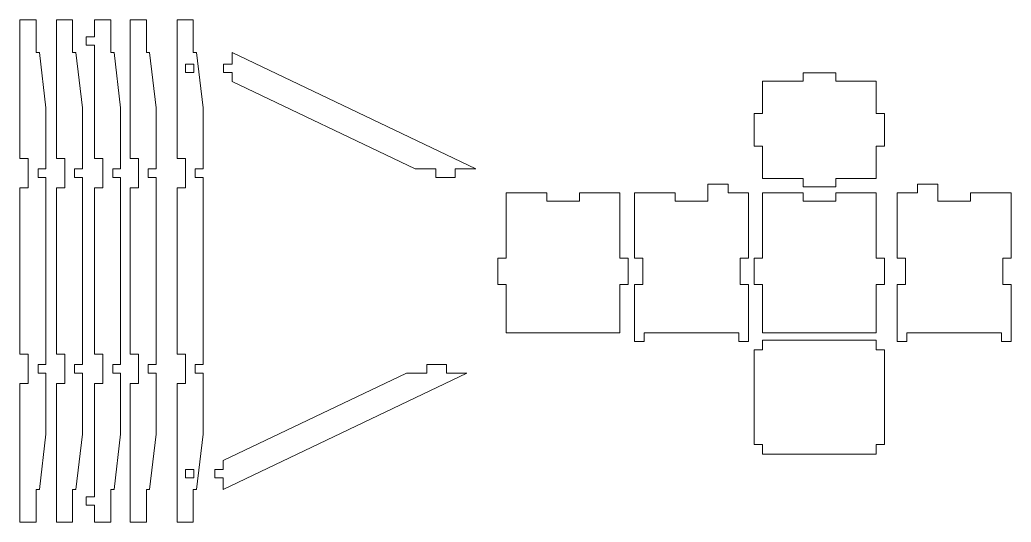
# Model space of a CAD drawing. Header units: centimetres. Extents: x -85 to 118, y -38 to 74.
# Drawn here: x -84.15 to -53.75, y 6.28 to 21.68 of the extents above; entities that cross this region are included whole.
import ezdxf

# ---------------------------------------------------------------- set-up
doc = ezdxf.new("R2010")
doc.units = ezdxf.units.CM
doc.header["$MEASUREMENT"] = 0

msp = doc.modelspace()

# ---------------------------------------------------------------- linework, layer by layer
at = {"lineweight": 9}
for points, knots in [([(-83.64603, 20.68185), (-83.64603, 20.68185), (-83.54603, 20.68185), (-83.54603, 20.68185), (-83.54603, 20.68185), (-83.54603, 20.68185), (-83.34604, 18.98195), (-83.34604, 18.98195), (-83.34604, 18.98195), (-83.34604, 18.98195), (-83.34604, 17.11206), (-83.34604, 17.11206), (-83.34604, 17.11206), (-83.34604, 17.11206), (-83.58603, 17.11206), (-83.58603, 17.11206), (-83.58603, 17.11206), (-83.58603, 17.11206), (-83.58603, 16.85207), (-83.58603, 16.85207), (-83.58603, 16.85207), (-83.58603, 16.85207), (-83.34604, 16.85207), (-83.34604, 16.85207), (-83.34604, 16.85207), (-83.34604, 16.85207), (-83.34604, 11.11241), (-83.34604, 11.11241), (-83.34604, 11.11241), (-83.34604, 11.11241), (-83.58603, 11.11241), (-83.58603, 11.11241), (-83.58603, 11.11241), (-83.58603, 11.11241), (-83.58603, 10.85242), (-83.58603, 10.85242), (-83.58603, 10.85242), (-83.58603, 10.85242), (-83.34604, 10.85242), (-83.34604, 10.85242), (-83.34604, 10.85242), (-83.34604, 10.85242), (-83.34604, 8.98253), (-83.34604, 8.98253), (-83.34604, 8.98253), (-83.34604, 8.98253), (-83.54603, 7.28263), (-83.54603, 7.28263), (-83.54603, 7.28263), (-83.54603, 7.28263), (-83.64603, 7.28263), (-83.64603, 7.28263), (-83.64603, 7.28263), (-83.64603, 7.28263), (-83.64603, 6.28269), (-83.64603, 6.28269), (-83.64603, 6.28269), (-83.64603, 6.28269), (-84.14599, 6.28269), (-84.14599, 6.28269), (-84.14599, 6.28269), (-84.14599, 6.28269), (-84.14599, 10.53244), (-84.14599, 10.53244), (-84.14599, 10.53244), (-84.14599, 10.53244), (-83.88601, 10.53244), (-83.88601, 10.53244), (-83.88601, 10.53244), (-83.88601, 10.53244), (-83.88601, 11.43239), (-83.88601, 11.43239), (-83.88601, 11.43239), (-83.88601, 11.43239), (-84.14599, 11.43239), (-84.14599, 11.43239), (-84.14599, 11.43239), (-84.14599, 11.43239), (-84.14599, 16.53209), (-84.14599, 16.53209), (-84.14599, 16.53209), (-84.14599, 16.53209), (-83.88601, 16.53209), (-83.88601, 16.53209), (-83.88601, 16.53209), (-83.88601, 16.53209), (-83.88601, 17.43204), (-83.88601, 17.43204), (-83.88601, 17.43204), (-83.88601, 17.43204), (-84.14599, 17.43204), (-84.14599, 17.43204), (-84.14599, 17.43204), (-84.14599, 17.43204), (-84.14599, 21.68179), (-84.14599, 21.68179), (-84.14599, 21.68179), (-84.14599, 21.68179), (-83.64603, 21.68179), (-83.64603, 21.68179), (-83.64603, 21.68179), (-83.64603, 21.68179), (-83.64603, 20.68185), (-83.64603, 20.68185)], [0, 0, 0, 0, 0.03703704, 0.03703704, 0.03703704, 0.03703704, 0.07407407, 0.07407407, 0.07407407, 0.07407407, 0.11111111, 0.11111111, 0.11111111, 0.11111111, 0.14814815, 0.14814815, 0.14814815, 0.14814815, 0.18518519, 0.18518519, 0.18518519, 0.18518519, 0.22222222, 0.22222222, 0.22222222, 0.22222222, 0.25925926, 0.25925926, 0.25925926, 0.25925926, 0.2962963, 0.2962963, 0.2962963, 0.2962963, 0.33333333, 0.33333333, 0.33333333, 0.33333333, 0.37037037, 0.37037037, 0.37037037, 0.37037037, 0.40740741, 0.40740741, 0.40740741, 0.40740741, 0.44444444, 0.44444444, 0.44444444, 0.44444444, 0.48148148, 0.48148148, 0.48148148, 0.48148148, 0.51851852, 0.51851852, 0.51851852, 0.51851852, 0.55555556, 0.55555556, 0.55555556, 0.55555556, 0.59259259, 0.59259259, 0.59259259, 0.59259259, 0.62962963, 0.62962963, 0.62962963, 0.62962963, 0.66666667, 0.66666667, 0.66666667, 0.66666667, 0.7037037, 0.7037037, 0.7037037, 0.7037037, 0.74074074, 0.74074074, 0.74074074, 0.74074074, 0.77777778, 0.77777778, 0.77777778, 0.77777778, 0.81481481, 0.81481481, 0.81481481, 0.81481481, 0.85185185, 0.85185185, 0.85185185, 0.85185185, 0.88888889, 0.88888889, 0.88888889, 0.88888889, 0.92592593, 0.92592593, 0.92592593, 0.92592593, 1, 1, 1, 1]), ([(-82.52609, 21.68179), (-82.52609, 21.68179), (-82.52609, 20.68185), (-82.52609, 20.68185), (-82.52609, 20.68185), (-82.52609, 20.68185), (-82.4261, 20.68185), (-82.4261, 20.68185), (-82.4261, 20.68185), (-82.4261, 20.68185), (-82.22611, 18.98195), (-82.22611, 18.98195), (-82.22611, 18.98195), (-82.22611, 18.98195), (-82.22611, 17.11206), (-82.22611, 17.11206), (-82.22611, 17.11206), (-82.22611, 17.11206), (-82.46609, 17.11206), (-82.46609, 17.11206), (-82.46609, 17.11206), (-82.46609, 17.11206), (-82.46609, 16.85207), (-82.46609, 16.85207), (-82.46609, 16.85207), (-82.46609, 16.85207), (-82.22611, 16.85207), (-82.22611, 16.85207), (-82.22611, 16.85207), (-82.22611, 16.85207), (-82.22611, 11.11241), (-82.22611, 11.11241), (-82.22611, 11.11241), (-82.22611, 11.11241), (-82.46609, 11.11241), (-82.46609, 11.11241), (-82.46609, 11.11241), (-82.46609, 11.11241), (-82.46609, 10.85242), (-82.46609, 10.85242), (-82.46609, 10.85242), (-82.46609, 10.85242), (-82.22611, 10.85242), (-82.22611, 10.85242), (-82.22611, 10.85242), (-82.22611, 10.85242), (-82.22611, 8.98253), (-82.22611, 8.98253), (-82.22611, 8.98253), (-82.22611, 8.98253), (-82.4261, 7.28263), (-82.4261, 7.28263), (-82.4261, 7.28263), (-82.4261, 7.28263), (-82.52609, 7.28263), (-82.52609, 7.28263), (-82.52609, 7.28263), (-82.52609, 7.28263), (-82.52609, 6.28269), (-82.52609, 6.28269), (-82.52609, 6.28269), (-82.52609, 6.28269), (-83.02606, 6.28269), (-83.02606, 6.28269), (-83.02606, 6.28269), (-83.02606, 6.28269), (-83.02606, 10.53244), (-83.02606, 10.53244), (-83.02606, 10.53244), (-83.02606, 10.53244), (-82.76608, 10.53244), (-82.76608, 10.53244), (-82.76608, 10.53244), (-82.76608, 10.53244), (-82.76608, 11.43239), (-82.76608, 11.43239), (-82.76608, 11.43239), (-82.76608, 11.43239), (-83.02606, 11.43239), (-83.02606, 11.43239), (-83.02606, 11.43239), (-83.02606, 11.43239), (-83.02606, 16.53209), (-83.02606, 16.53209), (-83.02606, 16.53209), (-83.02606, 16.53209), (-82.76608, 16.53209), (-82.76608, 16.53209), (-82.76608, 16.53209), (-82.76608, 16.53209), (-82.76608, 17.43204), (-82.76608, 17.43204), (-82.76608, 17.43204), (-82.76608, 17.43204), (-83.02606, 17.43204), (-83.02606, 17.43204), (-83.02606, 17.43204), (-83.02606, 17.43204), (-83.02606, 21.68179), (-83.02606, 21.68179), (-83.02606, 21.68179), (-83.02606, 21.68179), (-82.52609, 21.68179), (-82.52609, 21.68179)], [0, 0, 0, 0, 0.03703704, 0.03703704, 0.03703704, 0.03703704, 0.07407407, 0.07407407, 0.07407407, 0.07407407, 0.11111111, 0.11111111, 0.11111111, 0.11111111, 0.14814815, 0.14814815, 0.14814815, 0.14814815, 0.18518519, 0.18518519, 0.18518519, 0.18518519, 0.22222222, 0.22222222, 0.22222222, 0.22222222, 0.25925926, 0.25925926, 0.25925926, 0.25925926, 0.2962963, 0.2962963, 0.2962963, 0.2962963, 0.33333333, 0.33333333, 0.33333333, 0.33333333, 0.37037037, 0.37037037, 0.37037037, 0.37037037, 0.40740741, 0.40740741, 0.40740741, 0.40740741, 0.44444444, 0.44444444, 0.44444444, 0.44444444, 0.48148148, 0.48148148, 0.48148148, 0.48148148, 0.51851852, 0.51851852, 0.51851852, 0.51851852, 0.55555556, 0.55555556, 0.55555556, 0.55555556, 0.59259259, 0.59259259, 0.59259259, 0.59259259, 0.62962963, 0.62962963, 0.62962963, 0.62962963, 0.66666667, 0.66666667, 0.66666667, 0.66666667, 0.7037037, 0.7037037, 0.7037037, 0.7037037, 0.74074074, 0.74074074, 0.74074074, 0.74074074, 0.77777778, 0.77777778, 0.77777778, 0.77777778, 0.81481481, 0.81481481, 0.81481481, 0.81481481, 0.85185185, 0.85185185, 0.85185185, 0.85185185, 0.88888889, 0.88888889, 0.88888889, 0.88888889, 0.92592593, 0.92592593, 0.92592593, 0.92592593, 1, 1, 1, 1]), ([(-81.25616, 20.68185), (-81.25616, 20.68185), (-81.35616, 20.68185), (-81.35616, 20.68185), (-81.35616, 20.68185), (-81.35616, 20.68185), (-81.35616, 21.68179), (-81.35616, 21.68179), (-81.35616, 21.68179), (-81.35616, 21.68179), (-81.85613, 21.68179), (-81.85613, 21.68179), (-81.85613, 21.68179), (-81.85613, 21.68179), (-81.85613, 21.16182), (-81.85613, 21.16182), (-81.85613, 21.16182), (-81.85613, 21.16182), (-82.11612, 21.16182), (-82.11612, 21.16182), (-82.11612, 21.16182), (-82.11612, 21.16182), (-82.11612, 20.90184), (-82.11612, 20.90184), (-82.11612, 20.90184), (-82.11612, 20.90184), (-81.85613, 20.90184), (-81.85613, 20.90184), (-81.85613, 20.90184), (-81.85613, 20.90184), (-81.85613, 17.43204), (-81.85613, 17.43204), (-81.85613, 17.43204), (-81.85613, 17.43204), (-81.59615, 17.43204), (-81.59615, 17.43204), (-81.59615, 17.43204), (-81.59615, 17.43204), (-81.59615, 16.53209), (-81.59615, 16.53209), (-81.59615, 16.53209), (-81.59615, 16.53209), (-81.85613, 16.53209), (-81.85613, 16.53209), (-81.85613, 16.53209), (-81.85613, 16.53209), (-81.85613, 11.43239), (-81.85613, 11.43239), (-81.85613, 11.43239), (-81.85613, 11.43239), (-81.59615, 11.43239), (-81.59615, 11.43239), (-81.59615, 11.43239), (-81.59615, 11.43239), (-81.59615, 10.53244), (-81.59615, 10.53244), (-81.59615, 10.53244), (-81.59615, 10.53244), (-81.85613, 10.53244), (-81.85613, 10.53244), (-81.85613, 10.53244), (-81.85613, 10.53244), (-81.85613, 7.06265), (-81.85613, 7.06265), (-81.85613, 7.06265), (-81.85613, 7.06265), (-82.11612, 7.06265), (-82.11612, 7.06265), (-82.11612, 7.06265), (-82.11612, 7.06265), (-82.11612, 6.80266), (-82.11612, 6.80266), (-82.11612, 6.80266), (-82.11612, 6.80266), (-81.85613, 6.80266), (-81.85613, 6.80266), (-81.85613, 6.80266), (-81.85613, 6.80266), (-81.85613, 6.28269), (-81.85613, 6.28269), (-81.85613, 6.28269), (-81.85613, 6.28269), (-81.35616, 6.28269), (-81.35616, 6.28269), (-81.35616, 6.28269), (-81.35616, 6.28269), (-81.35616, 7.28263), (-81.35616, 7.28263), (-81.35616, 7.28263), (-81.35616, 7.28263), (-81.25616, 7.28263), (-81.25616, 7.28263), (-81.25616, 7.28263), (-81.25616, 7.28263), (-81.05618, 8.98253), (-81.05618, 8.98253), (-81.05618, 8.98253), (-81.05618, 8.98253), (-81.05618, 10.85242), (-81.05618, 10.85242), (-81.05618, 10.85242), (-81.05618, 10.85242), (-81.29616, 10.85242), (-81.29616, 10.85242), (-81.29616, 10.85242), (-81.29616, 10.85242), (-81.29616, 11.11241), (-81.29616, 11.11241), (-81.29616, 11.11241), (-81.29616, 11.11241), (-81.05618, 11.11241), (-81.05618, 11.11241), (-81.05618, 11.11241), (-81.05618, 11.11241), (-81.05618, 16.85207), (-81.05618, 16.85207), (-81.05618, 16.85207), (-81.05618, 16.85207), (-81.29616, 16.85207), (-81.29616, 16.85207), (-81.29616, 16.85207), (-81.29616, 16.85207), (-81.29616, 17.11206), (-81.29616, 17.11206), (-81.29616, 17.11206), (-81.29616, 17.11206), (-81.05618, 17.11206), (-81.05618, 17.11206), (-81.05618, 17.11206), (-81.05618, 17.11206), (-81.05618, 18.98195), (-81.05618, 18.98195), (-81.05618, 18.98195), (-81.05618, 18.98195), (-81.25616, 20.68185), (-81.25616, 20.68185)], [0, 0, 0, 0, 0.02857143, 0.02857143, 0.02857143, 0.02857143, 0.05714286, 0.05714286, 0.05714286, 0.05714286, 0.08571429, 0.08571429, 0.08571429, 0.08571429, 0.11428571, 0.11428571, 0.11428571, 0.11428571, 0.14285714, 0.14285714, 0.14285714, 0.14285714, 0.17142857, 0.17142857, 0.17142857, 0.17142857, 0.2, 0.2, 0.2, 0.2, 0.22857143, 0.22857143, 0.22857143, 0.22857143, 0.25714286, 0.25714286, 0.25714286, 0.25714286, 0.28571429, 0.28571429, 0.28571429, 0.28571429, 0.31428571, 0.31428571, 0.31428571, 0.31428571, 0.34285714, 0.34285714, 0.34285714, 0.34285714, 0.37142857, 0.37142857, 0.37142857, 0.37142857, 0.4, 0.4, 0.4, 0.4, 0.42857143, 0.42857143, 0.42857143, 0.42857143, 0.45714286, 0.45714286, 0.45714286, 0.45714286, 0.48571429, 0.48571429, 0.48571429, 0.48571429, 0.51428571, 0.51428571, 0.51428571, 0.51428571, 0.54285714, 0.54285714, 0.54285714, 0.54285714, 0.57142857, 0.57142857, 0.57142857, 0.57142857, 0.6, 0.6, 0.6, 0.6, 0.62857143, 0.62857143, 0.62857143, 0.62857143, 0.65714286, 0.65714286, 0.65714286, 0.65714286, 0.68571429, 0.68571429, 0.68571429, 0.68571429, 0.71428571, 0.71428571, 0.71428571, 0.71428571, 0.74285714, 0.74285714, 0.74285714, 0.74285714, 0.77142857, 0.77142857, 0.77142857, 0.77142857, 0.8, 0.8, 0.8, 0.8, 0.82857143, 0.82857143, 0.82857143, 0.82857143, 0.85714286, 0.85714286, 0.85714286, 0.85714286, 0.88571429, 0.88571429, 0.88571429, 0.88571429, 0.91428571, 0.91428571, 0.91428571, 0.91428571, 0.94285714, 0.94285714, 0.94285714, 0.94285714, 1, 1, 1, 1]), ([(-80.26622, 20.68185), (-80.26622, 20.68185), (-80.16623, 20.68185), (-80.16623, 20.68185), (-80.16623, 20.68185), (-80.16623, 20.68185), (-79.96624, 18.98195), (-79.96624, 18.98195), (-79.96624, 18.98195), (-79.96624, 18.98195), (-79.96624, 17.11206), (-79.96624, 17.11206), (-79.96624, 17.11206), (-79.96624, 17.11206), (-80.20623, 17.11206), (-80.20623, 17.11206), (-80.20623, 17.11206), (-80.20623, 17.11206), (-80.20623, 16.85207), (-80.20623, 16.85207), (-80.20623, 16.85207), (-80.20623, 16.85207), (-79.96624, 16.85207), (-79.96624, 16.85207), (-79.96624, 16.85207), (-79.96624, 16.85207), (-79.96624, 11.11241), (-79.96624, 11.11241), (-79.96624, 11.11241), (-79.96624, 11.11241), (-80.20623, 11.11241), (-80.20623, 11.11241), (-80.20623, 11.11241), (-80.20623, 11.11241), (-80.20623, 10.85242), (-80.20623, 10.85242), (-80.20623, 10.85242), (-80.20623, 10.85242), (-79.96624, 10.85242), (-79.96624, 10.85242), (-79.96624, 10.85242), (-79.96624, 10.85242), (-79.96624, 8.98253), (-79.96624, 8.98253), (-79.96624, 8.98253), (-79.96624, 8.98253), (-80.16623, 7.28263), (-80.16623, 7.28263), (-80.16623, 7.28263), (-80.16623, 7.28263), (-80.26622, 7.28263), (-80.26622, 7.28263), (-80.26622, 7.28263), (-80.26622, 7.28263), (-80.26622, 6.28269), (-80.26622, 6.28269), (-80.26622, 6.28269), (-80.26622, 6.28269), (-80.76619, 6.28269), (-80.76619, 6.28269), (-80.76619, 6.28269), (-80.76619, 6.28269), (-80.76619, 10.53244), (-80.76619, 10.53244), (-80.76619, 10.53244), (-80.76619, 10.53244), (-80.50621, 10.53244), (-80.50621, 10.53244), (-80.50621, 10.53244), (-80.50621, 10.53244), (-80.50621, 11.43239), (-80.50621, 11.43239), (-80.50621, 11.43239), (-80.50621, 11.43239), (-80.76619, 11.43239), (-80.76619, 11.43239), (-80.76619, 11.43239), (-80.76619, 11.43239), (-80.76619, 16.53209), (-80.76619, 16.53209), (-80.76619, 16.53209), (-80.76619, 16.53209), (-80.50621, 16.53209), (-80.50621, 16.53209), (-80.50621, 16.53209), (-80.50621, 16.53209), (-80.50621, 17.43204), (-80.50621, 17.43204), (-80.50621, 17.43204), (-80.50621, 17.43204), (-80.76619, 17.43204), (-80.76619, 17.43204), (-80.76619, 17.43204), (-80.76619, 17.43204), (-80.76619, 21.68179), (-80.76619, 21.68179), (-80.76619, 21.68179), (-80.76619, 21.68179), (-80.26622, 21.68179), (-80.26622, 21.68179), (-80.26622, 21.68179), (-80.26622, 21.68179), (-80.26622, 20.68185), (-80.26622, 20.68185)], [0, 0, 0, 0, 0.03703704, 0.03703704, 0.03703704, 0.03703704, 0.07407407, 0.07407407, 0.07407407, 0.07407407, 0.11111111, 0.11111111, 0.11111111, 0.11111111, 0.14814815, 0.14814815, 0.14814815, 0.14814815, 0.18518519, 0.18518519, 0.18518519, 0.18518519, 0.22222222, 0.22222222, 0.22222222, 0.22222222, 0.25925926, 0.25925926, 0.25925926, 0.25925926, 0.2962963, 0.2962963, 0.2962963, 0.2962963, 0.33333333, 0.33333333, 0.33333333, 0.33333333, 0.37037037, 0.37037037, 0.37037037, 0.37037037, 0.40740741, 0.40740741, 0.40740741, 0.40740741, 0.44444444, 0.44444444, 0.44444444, 0.44444444, 0.48148148, 0.48148148, 0.48148148, 0.48148148, 0.51851852, 0.51851852, 0.51851852, 0.51851852, 0.55555556, 0.55555556, 0.55555556, 0.55555556, 0.59259259, 0.59259259, 0.59259259, 0.59259259, 0.62962963, 0.62962963, 0.62962963, 0.62962963, 0.66666667, 0.66666667, 0.66666667, 0.66666667, 0.7037037, 0.7037037, 0.7037037, 0.7037037, 0.74074074, 0.74074074, 0.74074074, 0.74074074, 0.77777778, 0.77777778, 0.77777778, 0.77777778, 0.81481481, 0.81481481, 0.81481481, 0.81481481, 0.85185185, 0.85185185, 0.85185185, 0.85185185, 0.88888889, 0.88888889, 0.88888889, 0.88888889, 0.92592593, 0.92592593, 0.92592593, 0.92592593, 1, 1, 1, 1]), ([(-79.32628, 10.53244), (-79.32628, 10.53244), (-79.06629, 10.53244), (-79.06629, 10.53244), (-79.06629, 10.53244), (-79.06629, 10.53244), (-79.06629, 11.43239), (-79.06629, 11.43239), (-79.06629, 11.43239), (-79.06629, 11.43239), (-79.32628, 11.43239), (-79.32628, 11.43239), (-79.32628, 11.43239), (-79.32628, 11.43239), (-79.32628, 16.53209), (-79.32628, 16.53209), (-79.32628, 16.53209), (-79.32628, 16.53209), (-79.06629, 16.53209), (-79.06629, 16.53209), (-79.06629, 16.53209), (-79.06629, 16.53209), (-79.06629, 17.43204), (-79.06629, 17.43204), (-79.06629, 17.43204), (-79.06629, 17.43204), (-79.32628, 17.43204), (-79.32628, 17.43204), (-79.32628, 17.43204), (-79.32628, 17.43204), (-79.32628, 21.68179), (-79.32628, 21.68179), (-79.32628, 21.68179), (-79.32628, 21.68179), (-78.82631, 21.68179), (-78.82631, 21.68179), (-78.82631, 21.68179), (-78.82631, 21.68179), (-78.82631, 20.68185), (-78.82631, 20.68185), (-78.82631, 20.68185), (-78.82631, 20.68185), (-78.72631, 20.68185), (-78.72631, 20.68185), (-78.72631, 20.68185), (-78.72631, 20.68185), (-78.52632, 18.98195), (-78.52632, 18.98195), (-78.52632, 18.98195), (-78.52632, 18.98195), (-78.52632, 17.11206), (-78.52632, 17.11206), (-78.52632, 17.11206), (-78.52632, 17.11206), (-78.76631, 17.11206), (-78.76631, 17.11206), (-78.76631, 17.11206), (-78.76631, 17.11206), (-78.76631, 16.85207), (-78.76631, 16.85207), (-78.76631, 16.85207), (-78.76631, 16.85207), (-78.52632, 16.85207), (-78.52632, 16.85207), (-78.52632, 16.85207), (-78.52632, 16.85207), (-78.52632, 11.11241), (-78.52632, 11.11241), (-78.52632, 11.11241), (-78.52632, 11.11241), (-78.76631, 11.11241), (-78.76631, 11.11241), (-78.76631, 11.11241), (-78.76631, 11.11241), (-78.76631, 10.85242), (-78.76631, 10.85242), (-78.76631, 10.85242), (-78.76631, 10.85242), (-78.52632, 10.85242), (-78.52632, 10.85242), (-78.52632, 10.85242), (-78.52632, 10.85242), (-78.52632, 8.98253), (-78.52632, 8.98253), (-78.52632, 8.98253), (-78.52632, 8.98253), (-78.72631, 7.28263), (-78.72631, 7.28263), (-78.72631, 7.28263), (-78.72631, 7.28263), (-78.82631, 7.28263), (-78.82631, 7.28263), (-78.82631, 7.28263), (-78.82631, 7.28263), (-78.82631, 6.28269), (-78.82631, 6.28269), (-78.82631, 6.28269), (-78.82631, 6.28269), (-79.32628, 6.28269), (-79.32628, 6.28269), (-79.32628, 6.28269), (-79.32628, 6.28269), (-79.32628, 10.53244), (-79.32628, 10.53244)], [0, 0, 0, 0, 0.03703704, 0.03703704, 0.03703704, 0.03703704, 0.07407407, 0.07407407, 0.07407407, 0.07407407, 0.11111111, 0.11111111, 0.11111111, 0.11111111, 0.14814815, 0.14814815, 0.14814815, 0.14814815, 0.18518519, 0.18518519, 0.18518519, 0.18518519, 0.22222222, 0.22222222, 0.22222222, 0.22222222, 0.25925926, 0.25925926, 0.25925926, 0.25925926, 0.2962963, 0.2962963, 0.2962963, 0.2962963, 0.33333333, 0.33333333, 0.33333333, 0.33333333, 0.37037037, 0.37037037, 0.37037037, 0.37037037, 0.40740741, 0.40740741, 0.40740741, 0.40740741, 0.44444444, 0.44444444, 0.44444444, 0.44444444, 0.48148148, 0.48148148, 0.48148148, 0.48148148, 0.51851852, 0.51851852, 0.51851852, 0.51851852, 0.55555556, 0.55555556, 0.55555556, 0.55555556, 0.59259259, 0.59259259, 0.59259259, 0.59259259, 0.62962963, 0.62962963, 0.62962963, 0.62962963, 0.66666667, 0.66666667, 0.66666667, 0.66666667, 0.7037037, 0.7037037, 0.7037037, 0.7037037, 0.74074074, 0.74074074, 0.74074074, 0.74074074, 0.77777778, 0.77777778, 0.77777778, 0.77777778, 0.81481481, 0.81481481, 0.81481481, 0.81481481, 0.85185185, 0.85185185, 0.85185185, 0.85185185, 0.88888889, 0.88888889, 0.88888889, 0.88888889, 0.92592593, 0.92592593, 0.92592593, 0.92592593, 1, 1, 1, 1]), ([(-77.63637, 19.79522), (-77.63637, 19.79522), (-77.63637, 20.06521), (-77.63637, 20.06521), (-77.63637, 20.06521), (-77.63637, 20.06521), (-77.89636, 20.06521), (-77.89636, 20.06521), (-77.89636, 20.06521), (-77.89636, 20.06521), (-77.89636, 20.3252), (-77.89636, 20.3252), (-77.89636, 20.3252), (-77.89636, 20.3252), (-77.63637, 20.3252), (-77.63637, 20.3252), (-77.63637, 20.3252), (-77.63637, 20.3252), (-77.63637, 20.68185), (-77.63637, 20.68185), (-77.63637, 20.68185), (-77.63637, 20.68185), (-70.16727, 17.11206), (-70.16727, 17.11206), (-70.16727, 17.11206), (-70.16727, 17.11206), (-70.79484, 17.11206), (-70.79484, 17.11206), (-70.79484, 17.11206), (-70.79484, 17.11206), (-70.79484, 16.85207), (-70.79484, 16.85207), (-70.79484, 16.85207), (-70.79484, 16.85207), (-71.3948, 16.85207), (-71.3948, 16.85207), (-71.3948, 16.85207), (-71.3948, 16.85207), (-71.3948, 17.11206), (-71.3948, 17.11206), (-71.3948, 17.11206), (-71.3948, 17.11206), (-72.02236, 17.11206), (-72.02236, 17.11206), (-72.02236, 17.11206), (-72.02236, 17.11206), (-77.63637, 19.79522), (-77.63637, 19.79522)], [0, 0, 0, 0, 0.07692308, 0.07692308, 0.07692308, 0.07692308, 0.15384615, 0.15384615, 0.15384615, 0.15384615, 0.23076923, 0.23076923, 0.23076923, 0.23076923, 0.30769231, 0.30769231, 0.30769231, 0.30769231, 0.38461538, 0.38461538, 0.38461538, 0.38461538, 0.46153846, 0.46153846, 0.46153846, 0.46153846, 0.53846154, 0.53846154, 0.53846154, 0.53846154, 0.61538462, 0.61538462, 0.61538462, 0.61538462, 0.69230769, 0.69230769, 0.69230769, 0.69230769, 0.76923077, 0.76923077, 0.76923077, 0.76923077, 0.84615385, 0.84615385, 0.84615385, 0.84615385, 1, 1, 1, 1]), ([(-78.80631, 20.3252), (-78.80631, 20.3252), (-79.06629, 20.3252), (-79.06629, 20.3252), (-79.06629, 20.3252), (-79.06629, 20.3252), (-79.06629, 20.06521), (-79.06629, 20.06521), (-79.06629, 20.06521), (-79.06629, 20.06521), (-78.80631, 20.06521), (-78.80631, 20.06521), (-78.80631, 20.06521), (-78.80631, 20.06521), (-78.80631, 20.3252), (-78.80631, 20.3252)], [0, 0, 0, 0, 0.2, 0.2, 0.2, 0.2, 0.4, 0.4, 0.4, 0.4, 0.6, 0.6, 0.6, 0.6, 1, 1, 1, 1]), ([(-59.12992, 19.8019), (-59.12992, 19.8019), (-59.12992, 20.06188), (-59.12992, 20.06188), (-59.12992, 20.06188), (-59.12992, 20.06188), (-60.12986, 20.06188), (-60.12986, 20.06188), (-60.12986, 20.06188), (-60.12986, 20.06188), (-60.12986, 19.8019), (-60.12986, 19.8019), (-60.12986, 19.8019), (-60.12986, 19.8019), (-61.36979, 19.8019), (-61.36979, 19.8019), (-61.36979, 19.8019), (-61.36979, 19.8019), (-61.36979, 18.81196), (-61.36979, 18.81196), (-61.36979, 18.81196), (-61.36979, 18.81196), (-61.62977, 18.81196), (-61.62977, 18.81196), (-61.62977, 18.81196), (-61.62977, 18.81196), (-61.62977, 17.81202), (-61.62977, 17.81202), (-61.62977, 17.81202), (-61.62977, 17.81202), (-61.36979, 17.81202), (-61.36979, 17.81202), (-61.36979, 17.81202), (-61.36979, 17.81202), (-61.36979, 16.82208), (-61.36979, 16.82208), (-61.36979, 16.82208), (-61.36979, 16.82208), (-60.12986, 16.82208), (-60.12986, 16.82208), (-60.12986, 16.82208), (-60.12986, 16.82208), (-60.12986, 16.56209), (-60.12986, 16.56209), (-60.12986, 16.56209), (-60.12986, 16.56209), (-59.12992, 16.56209), (-59.12992, 16.56209), (-59.12992, 16.56209), (-59.12992, 16.56209), (-59.12992, 16.82208), (-59.12992, 16.82208), (-59.12992, 16.82208), (-59.12992, 16.82208), (-57.88999, 16.82208), (-57.88999, 16.82208), (-57.88999, 16.82208), (-57.88999, 16.82208), (-57.88999, 17.81202), (-57.88999, 17.81202), (-57.88999, 17.81202), (-57.88999, 17.81202), (-57.63001, 17.81202), (-57.63001, 17.81202), (-57.63001, 17.81202), (-57.63001, 17.81202), (-57.63001, 18.81196), (-57.63001, 18.81196), (-57.63001, 18.81196), (-57.63001, 18.81196), (-57.88999, 18.81196), (-57.88999, 18.81196), (-57.88999, 18.81196), (-57.88999, 18.81196), (-57.88999, 19.8019), (-57.88999, 19.8019), (-57.88999, 19.8019), (-57.88999, 19.8019), (-59.12992, 19.8019), (-59.12992, 19.8019)], [0, 0, 0, 0, 0.04761905, 0.04761905, 0.04761905, 0.04761905, 0.0952381, 0.0952381, 0.0952381, 0.0952381, 0.14285714, 0.14285714, 0.14285714, 0.14285714, 0.19047619, 0.19047619, 0.19047619, 0.19047619, 0.23809524, 0.23809524, 0.23809524, 0.23809524, 0.28571429, 0.28571429, 0.28571429, 0.28571429, 0.33333333, 0.33333333, 0.33333333, 0.33333333, 0.38095238, 0.38095238, 0.38095238, 0.38095238, 0.42857143, 0.42857143, 0.42857143, 0.42857143, 0.47619048, 0.47619048, 0.47619048, 0.47619048, 0.52380952, 0.52380952, 0.52380952, 0.52380952, 0.57142857, 0.57142857, 0.57142857, 0.57142857, 0.61904762, 0.61904762, 0.61904762, 0.61904762, 0.66666667, 0.66666667, 0.66666667, 0.66666667, 0.71428571, 0.71428571, 0.71428571, 0.71428571, 0.76190476, 0.76190476, 0.76190476, 0.76190476, 0.80952381, 0.80952381, 0.80952381, 0.80952381, 0.85714286, 0.85714286, 0.85714286, 0.85714286, 0.9047619, 0.9047619, 0.9047619, 0.9047619, 1, 1, 1, 1]), ([(-64.04963, 16.12212), (-64.04963, 16.12212), (-64.04963, 16.3821), (-64.04963, 16.3821), (-64.04963, 16.3821), (-64.04963, 16.3821), (-65.29956, 16.3821), (-65.29956, 16.3821), (-65.29956, 16.3821), (-65.29956, 16.3821), (-65.29956, 14.37222), (-65.29956, 14.37222), (-65.29956, 14.37222), (-65.29956, 14.37222), (-65.03957, 14.37222), (-65.03957, 14.37222), (-65.03957, 14.37222), (-65.03957, 14.37222), (-65.03957, 13.57226), (-65.03957, 13.57226), (-65.03957, 13.57226), (-65.03957, 13.57226), (-65.29956, 13.57226), (-65.29956, 13.57226), (-65.29956, 13.57226), (-65.29956, 13.57226), (-65.29956, 11.82237), (-65.29956, 11.82237), (-65.29956, 11.82237), (-65.29956, 11.82237), (-64.99958, 11.82237), (-64.99958, 11.82237), (-64.99958, 11.82237), (-64.99958, 11.82237), (-64.99958, 12.08235), (-64.99958, 12.08235), (-64.99958, 12.08235), (-64.99958, 12.08235), (-62.09974, 12.08235), (-62.09974, 12.08235), (-62.09974, 12.08235), (-62.09974, 12.08235), (-62.09974, 11.82237), (-62.09974, 11.82237), (-62.09974, 11.82237), (-62.09974, 11.82237), (-61.79976, 11.82237), (-61.79976, 11.82237), (-61.79976, 11.82237), (-61.79976, 11.82237), (-61.79976, 13.57226), (-61.79976, 13.57226), (-61.79976, 13.57226), (-61.79976, 13.57226), (-62.05975, 13.57226), (-62.05975, 13.57226), (-62.05975, 13.57226), (-62.05975, 13.57226), (-62.05975, 14.37222), (-62.05975, 14.37222), (-62.05975, 14.37222), (-62.05975, 14.37222), (-61.79976, 14.37222), (-61.79976, 14.37222), (-61.79976, 14.37222), (-61.79976, 14.37222), (-61.79976, 16.3821), (-61.79976, 16.3821), (-61.79976, 16.3821), (-61.79976, 16.3821), (-62.42473, 16.3821), (-62.42473, 16.3821), (-62.42473, 16.3821), (-62.42473, 16.3821), (-62.42473, 16.64209), (-62.42473, 16.64209), (-62.42473, 16.64209), (-62.42473, 16.64209), (-63.04969, 16.64209), (-63.04969, 16.64209), (-63.04969, 16.64209), (-63.04969, 16.64209), (-63.04969, 16.12212), (-63.04969, 16.12212), (-63.04969, 16.12212), (-63.04969, 16.12212), (-64.04963, 16.12212), (-64.04963, 16.12212)], [0, 0, 0, 0, 0.04347826, 0.04347826, 0.04347826, 0.04347826, 0.08695652, 0.08695652, 0.08695652, 0.08695652, 0.13043478, 0.13043478, 0.13043478, 0.13043478, 0.17391304, 0.17391304, 0.17391304, 0.17391304, 0.2173913, 0.2173913, 0.2173913, 0.2173913, 0.26086957, 0.26086957, 0.26086957, 0.26086957, 0.30434783, 0.30434783, 0.30434783, 0.30434783, 0.34782609, 0.34782609, 0.34782609, 0.34782609, 0.39130435, 0.39130435, 0.39130435, 0.39130435, 0.43478261, 0.43478261, 0.43478261, 0.43478261, 0.47826087, 0.47826087, 0.47826087, 0.47826087, 0.52173913, 0.52173913, 0.52173913, 0.52173913, 0.56521739, 0.56521739, 0.56521739, 0.56521739, 0.60869565, 0.60869565, 0.60869565, 0.60869565, 0.65217391, 0.65217391, 0.65217391, 0.65217391, 0.69565217, 0.69565217, 0.69565217, 0.69565217, 0.73913043, 0.73913043, 0.73913043, 0.73913043, 0.7826087, 0.7826087, 0.7826087, 0.7826087, 0.82608696, 0.82608696, 0.82608696, 0.82608696, 0.86956522, 0.86956522, 0.86956522, 0.86956522, 0.91304348, 0.91304348, 0.91304348, 0.91304348, 1, 1, 1, 1]), ([(-53.75023, 14.37222), (-53.75023, 14.37222), (-53.75023, 16.3821), (-53.75023, 16.3821), (-53.75023, 16.3821), (-53.75023, 16.3821), (-55.00016, 16.3821), (-55.00016, 16.3821), (-55.00016, 16.3821), (-55.00016, 16.3821), (-55.00016, 16.12212), (-55.00016, 16.12212), (-55.00016, 16.12212), (-55.00016, 16.12212), (-56.0001, 16.12212), (-56.0001, 16.12212), (-56.0001, 16.12212), (-56.0001, 16.12212), (-56.0001, 16.64209), (-56.0001, 16.64209), (-56.0001, 16.64209), (-56.0001, 16.64209), (-56.62506, 16.64209), (-56.62506, 16.64209), (-56.62506, 16.64209), (-56.62506, 16.64209), (-56.62506, 16.3821), (-56.62506, 16.3821), (-56.62506, 16.3821), (-56.62506, 16.3821), (-57.25003, 16.3821), (-57.25003, 16.3821), (-57.25003, 16.3821), (-57.25003, 16.3821), (-57.25003, 14.37222), (-57.25003, 14.37222), (-57.25003, 14.37222), (-57.25003, 14.37222), (-56.99004, 14.37222), (-56.99004, 14.37222), (-56.99004, 14.37222), (-56.99004, 14.37222), (-56.99004, 13.57226), (-56.99004, 13.57226), (-56.99004, 13.57226), (-56.99004, 13.57226), (-57.25003, 13.57226), (-57.25003, 13.57226), (-57.25003, 13.57226), (-57.25003, 13.57226), (-57.25003, 11.82237), (-57.25003, 11.82237), (-57.25003, 11.82237), (-57.25003, 11.82237), (-56.95004, 11.82237), (-56.95004, 11.82237), (-56.95004, 11.82237), (-56.95004, 11.82237), (-56.95004, 12.08235), (-56.95004, 12.08235), (-56.95004, 12.08235), (-56.95004, 12.08235), (-54.05021, 12.08235), (-54.05021, 12.08235), (-54.05021, 12.08235), (-54.05021, 12.08235), (-54.05021, 11.82237), (-54.05021, 11.82237), (-54.05021, 11.82237), (-54.05021, 11.82237), (-53.75023, 11.82237), (-53.75023, 11.82237), (-53.75023, 11.82237), (-53.75023, 11.82237), (-53.75023, 13.57226), (-53.75023, 13.57226), (-53.75023, 13.57226), (-53.75023, 13.57226), (-54.01022, 13.57226), (-54.01022, 13.57226), (-54.01022, 13.57226), (-54.01022, 13.57226), (-54.01022, 14.37222), (-54.01022, 14.37222), (-54.01022, 14.37222), (-54.01022, 14.37222), (-53.75023, 14.37222), (-53.75023, 14.37222)], [0, 0, 0, 0, 0.04347826, 0.04347826, 0.04347826, 0.04347826, 0.08695652, 0.08695652, 0.08695652, 0.08695652, 0.13043478, 0.13043478, 0.13043478, 0.13043478, 0.17391304, 0.17391304, 0.17391304, 0.17391304, 0.2173913, 0.2173913, 0.2173913, 0.2173913, 0.26086957, 0.26086957, 0.26086957, 0.26086957, 0.30434783, 0.30434783, 0.30434783, 0.30434783, 0.34782609, 0.34782609, 0.34782609, 0.34782609, 0.39130435, 0.39130435, 0.39130435, 0.39130435, 0.43478261, 0.43478261, 0.43478261, 0.43478261, 0.47826087, 0.47826087, 0.47826087, 0.47826087, 0.52173913, 0.52173913, 0.52173913, 0.52173913, 0.56521739, 0.56521739, 0.56521739, 0.56521739, 0.60869565, 0.60869565, 0.60869565, 0.60869565, 0.65217391, 0.65217391, 0.65217391, 0.65217391, 0.69565217, 0.69565217, 0.69565217, 0.69565217, 0.73913043, 0.73913043, 0.73913043, 0.73913043, 0.7826087, 0.7826087, 0.7826087, 0.7826087, 0.82608696, 0.82608696, 0.82608696, 0.82608696, 0.86956522, 0.86956522, 0.86956522, 0.86956522, 0.91304348, 0.91304348, 0.91304348, 0.91304348, 1, 1, 1, 1]), ([(-66.98946, 16.3821), (-66.98946, 16.3821), (-66.98946, 16.12212), (-66.98946, 16.12212), (-66.98946, 16.12212), (-66.98946, 16.12212), (-67.9894, 16.12212), (-67.9894, 16.12212), (-67.9894, 16.12212), (-67.9894, 16.12212), (-67.9894, 16.3821), (-67.9894, 16.3821), (-67.9894, 16.3821), (-67.9894, 16.3821), (-69.22933, 16.3821), (-69.22933, 16.3821), (-69.22933, 16.3821), (-69.22933, 16.3821), (-69.22933, 14.37222), (-69.22933, 14.37222), (-69.22933, 14.37222), (-69.22933, 14.37222), (-69.48931, 14.37222), (-69.48931, 14.37222), (-69.48931, 14.37222), (-69.48931, 14.37222), (-69.48931, 13.57226), (-69.48931, 13.57226), (-69.48931, 13.57226), (-69.48931, 13.57226), (-69.22933, 13.57226), (-69.22933, 13.57226), (-69.22933, 13.57226), (-69.22933, 13.57226), (-69.22933, 12.08235), (-69.22933, 12.08235), (-69.22933, 12.08235), (-69.22933, 12.08235), (-65.74953, 12.08235), (-65.74953, 12.08235), (-65.74953, 12.08235), (-65.74953, 12.08235), (-65.74953, 13.57226), (-65.74953, 13.57226), (-65.74953, 13.57226), (-65.74953, 13.57226), (-65.48955, 13.57226), (-65.48955, 13.57226), (-65.48955, 13.57226), (-65.48955, 13.57226), (-65.48955, 14.37222), (-65.48955, 14.37222), (-65.48955, 14.37222), (-65.48955, 14.37222), (-65.74953, 14.37222), (-65.74953, 14.37222), (-65.74953, 14.37222), (-65.74953, 14.37222), (-65.74953, 16.3821), (-65.74953, 16.3821), (-65.74953, 16.3821), (-65.74953, 16.3821), (-66.98946, 16.3821), (-66.98946, 16.3821)], [0, 0, 0, 0, 0.05882353, 0.05882353, 0.05882353, 0.05882353, 0.11764706, 0.11764706, 0.11764706, 0.11764706, 0.17647059, 0.17647059, 0.17647059, 0.17647059, 0.23529412, 0.23529412, 0.23529412, 0.23529412, 0.29411765, 0.29411765, 0.29411765, 0.29411765, 0.35294118, 0.35294118, 0.35294118, 0.35294118, 0.41176471, 0.41176471, 0.41176471, 0.41176471, 0.47058824, 0.47058824, 0.47058824, 0.47058824, 0.52941176, 0.52941176, 0.52941176, 0.52941176, 0.58823529, 0.58823529, 0.58823529, 0.58823529, 0.64705882, 0.64705882, 0.64705882, 0.64705882, 0.70588235, 0.70588235, 0.70588235, 0.70588235, 0.76470588, 0.76470588, 0.76470588, 0.76470588, 0.82352941, 0.82352941, 0.82352941, 0.82352941, 0.88235294, 0.88235294, 0.88235294, 0.88235294, 1, 1, 1, 1]), ([(-59.12992, 16.3821), (-59.12992, 16.3821), (-59.12992, 16.12212), (-59.12992, 16.12212), (-59.12992, 16.12212), (-59.12992, 16.12212), (-60.12986, 16.12212), (-60.12986, 16.12212), (-60.12986, 16.12212), (-60.12986, 16.12212), (-60.12986, 16.3821), (-60.12986, 16.3821), (-60.12986, 16.3821), (-60.12986, 16.3821), (-61.36979, 16.3821), (-61.36979, 16.3821), (-61.36979, 16.3821), (-61.36979, 16.3821), (-61.36979, 14.37222), (-61.36979, 14.37222), (-61.36979, 14.37222), (-61.36979, 14.37222), (-61.62977, 14.37222), (-61.62977, 14.37222), (-61.62977, 14.37222), (-61.62977, 14.37222), (-61.62977, 13.57226), (-61.62977, 13.57226), (-61.62977, 13.57226), (-61.62977, 13.57226), (-61.36979, 13.57226), (-61.36979, 13.57226), (-61.36979, 13.57226), (-61.36979, 13.57226), (-61.36979, 12.08235), (-61.36979, 12.08235), (-61.36979, 12.08235), (-61.36979, 12.08235), (-57.88999, 12.08235), (-57.88999, 12.08235), (-57.88999, 12.08235), (-57.88999, 12.08235), (-57.88999, 13.57226), (-57.88999, 13.57226), (-57.88999, 13.57226), (-57.88999, 13.57226), (-57.63001, 13.57226), (-57.63001, 13.57226), (-57.63001, 13.57226), (-57.63001, 13.57226), (-57.63001, 14.37222), (-57.63001, 14.37222), (-57.63001, 14.37222), (-57.63001, 14.37222), (-57.88999, 14.37222), (-57.88999, 14.37222), (-57.88999, 14.37222), (-57.88999, 14.37222), (-57.88999, 16.3821), (-57.88999, 16.3821), (-57.88999, 16.3821), (-57.88999, 16.3821), (-59.12992, 16.3821), (-59.12992, 16.3821)], [0, 0, 0, 0, 0.05882353, 0.05882353, 0.05882353, 0.05882353, 0.11764706, 0.11764706, 0.11764706, 0.11764706, 0.17647059, 0.17647059, 0.17647059, 0.17647059, 0.23529412, 0.23529412, 0.23529412, 0.23529412, 0.29411765, 0.29411765, 0.29411765, 0.29411765, 0.35294118, 0.35294118, 0.35294118, 0.35294118, 0.41176471, 0.41176471, 0.41176471, 0.41176471, 0.47058824, 0.47058824, 0.47058824, 0.47058824, 0.52941176, 0.52941176, 0.52941176, 0.52941176, 0.58823529, 0.58823529, 0.58823529, 0.58823529, 0.64705882, 0.64705882, 0.64705882, 0.64705882, 0.70588235, 0.70588235, 0.70588235, 0.70588235, 0.76470588, 0.76470588, 0.76470588, 0.76470588, 0.82352941, 0.82352941, 0.82352941, 0.82352941, 0.88235294, 0.88235294, 0.88235294, 0.88235294, 1, 1, 1, 1]), ([(-61.36979, 11.56238), (-61.36979, 11.56238), (-61.62977, 11.56238), (-61.62977, 11.56238), (-61.62977, 11.56238), (-61.62977, 11.56238), (-61.62977, 8.66255), (-61.62977, 8.66255), (-61.62977, 8.66255), (-61.62977, 8.66255), (-61.36979, 8.66255), (-61.36979, 8.66255), (-61.36979, 8.66255), (-61.36979, 8.66255), (-61.36979, 8.36257), (-61.36979, 8.36257), (-61.36979, 8.36257), (-61.36979, 8.36257), (-57.88999, 8.36257), (-57.88999, 8.36257), (-57.88999, 8.36257), (-57.88999, 8.36257), (-57.88999, 8.66255), (-57.88999, 8.66255), (-57.88999, 8.66255), (-57.88999, 8.66255), (-57.63001, 8.66255), (-57.63001, 8.66255), (-57.63001, 8.66255), (-57.63001, 8.66255), (-57.63001, 11.56238), (-57.63001, 11.56238), (-57.63001, 11.56238), (-57.63001, 11.56238), (-57.88999, 11.56238), (-57.88999, 11.56238), (-57.88999, 11.56238), (-57.88999, 11.56238), (-57.88999, 11.86236), (-57.88999, 11.86236), (-57.88999, 11.86236), (-57.88999, 11.86236), (-61.36979, 11.86236), (-61.36979, 11.86236), (-61.36979, 11.86236), (-61.36979, 11.86236), (-61.36979, 11.56238), (-61.36979, 11.56238)], [0, 0, 0, 0, 0.07692308, 0.07692308, 0.07692308, 0.07692308, 0.15384615, 0.15384615, 0.15384615, 0.15384615, 0.23076923, 0.23076923, 0.23076923, 0.23076923, 0.30769231, 0.30769231, 0.30769231, 0.30769231, 0.38461538, 0.38461538, 0.38461538, 0.38461538, 0.46153846, 0.46153846, 0.46153846, 0.46153846, 0.53846154, 0.53846154, 0.53846154, 0.53846154, 0.61538462, 0.61538462, 0.61538462, 0.61538462, 0.69230769, 0.69230769, 0.69230769, 0.69230769, 0.76923077, 0.76923077, 0.76923077, 0.76923077, 0.84615385, 0.84615385, 0.84615385, 0.84615385, 1, 1, 1, 1]), ([(-72.29235, 10.85242), (-72.29235, 10.85242), (-77.90636, 8.16926), (-77.90636, 8.16926), (-77.90636, 8.16926), (-77.90636, 8.16926), (-77.90636, 7.89927), (-77.90636, 7.89927), (-77.90636, 7.89927), (-77.90636, 7.89927), (-78.16635, 7.89927), (-78.16635, 7.89927), (-78.16635, 7.89927), (-78.16635, 7.89927), (-78.16635, 7.63929), (-78.16635, 7.63929), (-78.16635, 7.63929), (-78.16635, 7.63929), (-77.90636, 7.63929), (-77.90636, 7.63929), (-77.90636, 7.63929), (-77.90636, 7.63929), (-77.90636, 7.28263), (-77.90636, 7.28263), (-77.90636, 7.28263), (-77.90636, 7.28263), (-70.43726, 10.85242), (-70.43726, 10.85242), (-70.43726, 10.85242), (-70.43726, 10.85242), (-71.06482, 10.85242), (-71.06482, 10.85242), (-71.06482, 10.85242), (-71.06482, 10.85242), (-71.06482, 11.11241), (-71.06482, 11.11241), (-71.06482, 11.11241), (-71.06482, 11.11241), (-71.66479, 11.11241), (-71.66479, 11.11241), (-71.66479, 11.11241), (-71.66479, 11.11241), (-71.66479, 10.85242), (-71.66479, 10.85242), (-71.66479, 10.85242), (-71.66479, 10.85242), (-72.29235, 10.85242), (-72.29235, 10.85242)], [0, 0, 0, 0, 0.07692308, 0.07692308, 0.07692308, 0.07692308, 0.15384615, 0.15384615, 0.15384615, 0.15384615, 0.23076923, 0.23076923, 0.23076923, 0.23076923, 0.30769231, 0.30769231, 0.30769231, 0.30769231, 0.38461538, 0.38461538, 0.38461538, 0.38461538, 0.46153846, 0.46153846, 0.46153846, 0.46153846, 0.53846154, 0.53846154, 0.53846154, 0.53846154, 0.61538462, 0.61538462, 0.61538462, 0.61538462, 0.69230769, 0.69230769, 0.69230769, 0.69230769, 0.76923077, 0.76923077, 0.76923077, 0.76923077, 0.84615385, 0.84615385, 0.84615385, 0.84615385, 1, 1, 1, 1]), ([(-78.80631, 7.89927), (-78.80631, 7.89927), (-79.06629, 7.89927), (-79.06629, 7.89927), (-79.06629, 7.89927), (-79.06629, 7.89927), (-79.06629, 7.63929), (-79.06629, 7.63929), (-79.06629, 7.63929), (-79.06629, 7.63929), (-78.80631, 7.63929), (-78.80631, 7.63929), (-78.80631, 7.63929), (-78.80631, 7.63929), (-78.80631, 7.89927), (-78.80631, 7.89927)], [0, 0, 0, 0, 0.2, 0.2, 0.2, 0.2, 0.4, 0.4, 0.4, 0.4, 0.6, 0.6, 0.6, 0.6, 1, 1, 1, 1])]:
    msp.add_open_spline(points, degree=3, knots=knots, dxfattribs=at)

doc.saveas('drawing.dxf')
